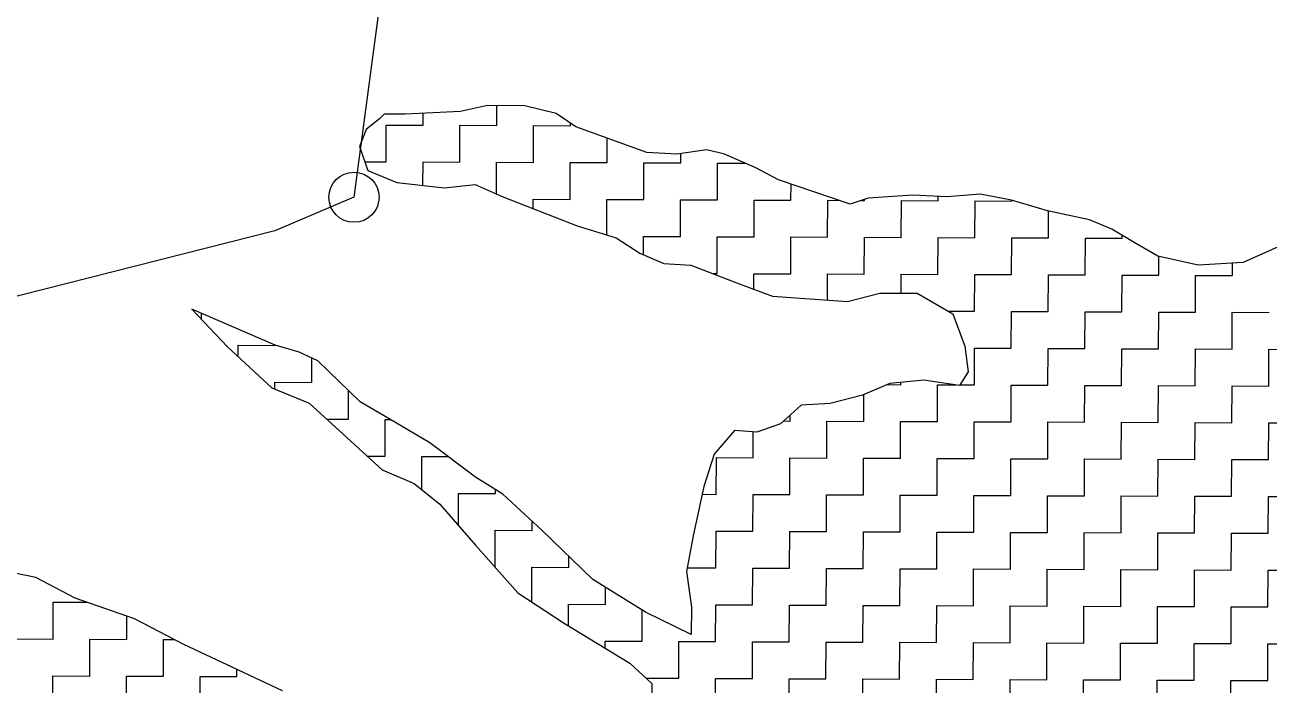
# Model space of a CAD drawing. Header units: metres. Extents: x 274536 to 279488, y 2074615 to 2078106.
# Drawn here: x 278700.9 to 278873.3, y 2076827.1 to 2076918.6 of the extents above; entities that cross this region are included whole.
import ezdxf

# ---------------------------------------------------------------- set-up
doc = ezdxf.new("R2010")
doc.units = ezdxf.units.M
doc.layers.add('POLY_HATCH', color=12, linetype='Continuous')
doc.layers.add('POLY_PARCEL', color=6, linetype='Continuous')

msp = doc.modelspace()

# ---------------------------------------------------------------- linework, layer by layer
msp.add_circle((278746.49, 2076894.7), 3.47)
at = {"layer": 'POLY_HATCH'}
for p, q in [((278765, 2076907.4), (278761.26, 2076906.59)), ((278770.18, 2076907.38), (278765, 2076907.4)), ((278774.52, 2076906.33), (278770.18, 2076907.38)), ((278750.07, 2076905.6), (278748.2, 2076904.08)), ((278750.69, 2076906.22), (278750.07, 2076905.6)), ((278753.59, 2076906.21), (278750.69, 2076906.22)), ((278761.26, 2076906.59), (278753.59, 2076906.21)), ((278777.21, 2076904.46), (278774.52, 2076906.33)), ((278748.2, 2076904.08), (278747.25, 2076901.72)), ((278787.07, 2076900.91), (278777.21, 2076904.46)), ((278747.25, 2076901.72), (278748.41, 2076898.42)), ((278791.22, 2076900.68), (278787.07, 2076900.91)), ((278795.36, 2076901.29), (278791.22, 2076900.68)), ((278797.85, 2076900.66), (278795.36, 2076901.29)), ((278802.19, 2076898.78), (278797.85, 2076900.66)), ((278805.3, 2076897.11), (278802.19, 2076898.78)), ((278748.41, 2076898.42), (278752.42, 2076896.75)), ((278815.23, 2076893.76), (278805.3, 2076897.11)), ((278752.42, 2076896.75), (278759.02, 2076896.02)), ((278759.02, 2076896.02), (278763.27, 2076896.48)), ((278763.27, 2076896.48), (278767.04, 2076894.81)), ((278833.27, 2076895.14), (278828.7, 2076894.74)), ((278837.61, 2076894.29), (278833.27, 2076895.14)), ((278767.04, 2076894.81), (278777.4, 2076890.76)), ((278817.72, 2076894.58), (278815.23, 2076893.76)), ((278823.94, 2076894.97), (278817.72, 2076894.58)), ((278828.7, 2076894.74), (278823.94, 2076894.97)), ((278842.58, 2076892.82), (278837.61, 2076894.29)), ((278848.38, 2076891.56), (278842.58, 2076892.82)), ((278777.4, 2076890.76), (278782.82, 2076889.09)), ((278851.48, 2076890.3), (278848.38, 2076891.56)), ((278854.59, 2076888.43), (278851.48, 2076890.3)), ((278782.82, 2076889.09), (278786.11, 2076886.96)), ((278857.89, 2076886.55), (278854.59, 2076888.43)), ((278878.01, 2076889.37), (278869.7, 2076885.68)), ((278786.11, 2076886.96), (278789.41, 2076885.53)), ((278863.48, 2076885.29), (278857.89, 2076886.55)), ((278789.41, 2076885.53), (278793.18, 2076885.28)), ((278793.18, 2076885.28), (278800.01, 2076882.66)), ((278869.7, 2076885.68), (278863.48, 2076885.29)), ((278800.01, 2076882.66), (278804.49, 2076880.99)), ((278814.87, 2076880.25), (278819.35, 2076881.41)), ((278819.35, 2076881.41), (278824.54, 2076881.39)), ((278824.54, 2076881.39), (278829.48, 2076878.54)), ((278804.49, 2076880.99), (278814.87, 2076880.25)), ((278735.58, 2076874.19), (278724.04, 2076879.18)), ((278724.04, 2076879.18), (278728.98, 2076873.98)), ((278829.48, 2076878.54), (278831.12, 2076874.05)), ((278728.98, 2076873.98), (278735.09, 2076868.29)), ((278738.88, 2076873.23), (278735.58, 2076874.19)), ((278741.47, 2076872.04), (278738.88, 2076873.23)), ((278831.12, 2076874.05), (278831.58, 2076870.51)), ((278747.35, 2076866.36), (278741.47, 2076872.04)), ((278825.44, 2076869.36), (278820.72, 2076868.91)), ((278830.39, 2076868.63), (278825.44, 2076869.36)), ((278831.58, 2076870.51), (278830.39, 2076868.63)), ((278735.09, 2076868.29), (278740.27, 2076866.15)), ((278820.72, 2076868.91), (278816.94, 2076867.27)), ((278740.27, 2076866.15), (278744.97, 2076861.89)), ((278751.35, 2076863.99), (278747.35, 2076866.36)), ((278808.44, 2076865.89), (278805.6, 2076863.31)), ((278812.45, 2076866.11), (278808.44, 2076865.89)), ((278816.94, 2076867.27), (278812.45, 2076866.11)), ((278757, 2076860.67), (278751.35, 2076863.99)), ((278799.23, 2076862.39), (278796.39, 2076859.1)), ((278802.29, 2076862.14), (278799.23, 2076862.39)), ((278805.6, 2076863.31), (278802.29, 2076862.14)), ((278744.97, 2076861.89), (278750.38, 2076856.92)), ((278763.35, 2076855.93), (278757, 2076860.67)), ((278796.39, 2076859.1), (278794.95, 2076854.62)), ((278750.38, 2076856.92), (278754.85, 2076855.02)), ((278767.11, 2076853.55), (278763.35, 2076855.93)), ((278754.85, 2076855.02), (278758.38, 2076852.17)), ((278794.95, 2076854.62), (278793.51, 2076847.79)), ((278758.38, 2076852.17), (278763.31, 2076846.5)), ((278772.52, 2076848.58), (278767.11, 2076853.55)), ((278779.57, 2076841.72), (278772.52, 2076848.58)), ((278793.51, 2076847.79), (278792.55, 2076842.85)), ((278763.31, 2076846.5), (278769.18, 2076839.87)), ((278702.43, 2076842.02), (278697.72, 2076842.98)), ((278707.85, 2076839.17), (278702.43, 2076842.02)), ((278786.87, 2076837.21), (278779.57, 2076841.72)), ((278792.55, 2076842.85), (278793.24, 2076837.89)), ((278716.09, 2076836.3), (278707.85, 2076839.17)), ((278769.18, 2076839.87), (278775.77, 2076835.6)), ((278793.22, 2076834.12), (278786.87, 2076837.21)), ((278793.24, 2076837.89), (278793.22, 2076834.12)), ((278722.92, 2076832.74), (278716.09, 2076836.3)), ((278775.77, 2076835.6), (278784.71, 2076830.15)), ((278736.58, 2076826.32), (278722.92, 2076832.74)), ((278784.71, 2076830.15), (278787.77, 2076827.31)), ((278787.77, 2076827.31), (278787.76, 2076824.24))]:
    msp.add_line(p, q, dxfattribs=at)
at = {"layer": 'POLY_HATCH', "linetype": 'Continuous'}
for p, q in [((278766.28, 2076904.65), (278766.29, 2076907.4)), ((278756.08, 2076904.69), (278756.08, 2076906.33)), ((278750.95, 2076899.61), (278750.97, 2076904.71)), ((278750.97, 2076904.71), (278756.08, 2076904.69)), ((278761.16, 2076899.57), (278761.18, 2076904.67)), ((278761.18, 2076904.67), (278766.28, 2076904.65)), ((278771.36, 2076899.53), (278771.38, 2076904.64)), ((278771.38, 2076904.64), (278776.48, 2076904.62)), ((278776.48, 2076904.62), (278776.48, 2076904.97)), ((278781.56, 2076899.5), (278781.57, 2076902.89)), ((278791.76, 2076899.46), (278791.76, 2076900.76)), ((278747.99, 2076899.62), (278750.95, 2076899.61)), ((278756.04, 2076896.35), (278756.06, 2076899.59)), ((278756.06, 2076899.59), (278761.16, 2076899.57)), ((278766.24, 2076895.16), (278766.26, 2076899.55)), ((278766.26, 2076899.55), (278771.36, 2076899.53)), ((278776.44, 2076894.41), (278776.46, 2076899.52)), ((278776.46, 2076899.52), (278781.56, 2076899.5)), ((278786.64, 2076894.38), (278786.66, 2076899.48)), ((278786.66, 2076899.48), (278791.76, 2076899.46)), ((278796.84, 2076894.34), (278796.86, 2076899.44)), ((278796.86, 2076899.44), (278800.71, 2076899.42)), ((278807.04, 2076894.3), (278807.05, 2076896.52)), ((278771.33, 2076893.13), (278771.34, 2076894.43)), ((278771.34, 2076894.43), (278776.44, 2076894.41)), ((278781.52, 2076889.49), (278781.54, 2076894.39)), ((278781.54, 2076894.39), (278786.64, 2076894.38)), ((278791.72, 2076889.25), (278791.74, 2076894.36)), ((278791.74, 2076894.36), (278796.84, 2076894.34)), ((278801.92, 2076889.22), (278801.94, 2076894.32)), ((278801.94, 2076894.32), (278807.04, 2076894.3)), ((278812.12, 2076889.18), (278812.14, 2076894.28)), ((278812.14, 2076894.28), (278813.71, 2076894.27)), ((278816.76, 2076894.26), (278817.24, 2076894.26)), ((278817.24, 2076894.26), (278817.24, 2076894.42)), ((278822.32, 2076889.14), (278822.34, 2076894.24)), ((278822.34, 2076894.24), (278827.44, 2076894.22)), ((278827.44, 2076894.22), (278827.45, 2076894.8)), ((278832.52, 2076889.1), (278832.54, 2076894.2)), ((278832.54, 2076894.2), (278837.64, 2076894.18)), ((278837.64, 2076894.18), (278837.65, 2076894.28)), ((278842.73, 2076889.06), (278842.74, 2076892.79)), ((278786.61, 2076886.74), (278786.62, 2076889.27)), ((278786.62, 2076889.27), (278791.72, 2076889.25)), ((278796.8, 2076884.13), (278796.82, 2076889.24)), ((278796.82, 2076889.24), (278801.92, 2076889.22)), ((278807, 2076884.1), (278807.02, 2076889.2)), ((278807.02, 2076889.2), (278812.12, 2076889.18)), ((278817.2, 2076884.06), (278817.22, 2076889.16)), ((278817.22, 2076889.16), (278822.32, 2076889.14)), ((278827.4, 2076884.02), (278827.42, 2076889.12)), ((278827.42, 2076889.12), (278832.52, 2076889.1)), ((278837.61, 2076883.98), (278837.63, 2076889.08)), ((278837.63, 2076889.08), (278842.73, 2076889.06)), ((278847.81, 2076883.94), (278847.83, 2076889.04)), ((278847.83, 2076889.04), (278852.93, 2076889.02)), ((278852.93, 2076889.02), (278852.93, 2076889.43)), ((278858.01, 2076883.9), (278858.02, 2076886.52)), ((278868.21, 2076883.86), (278868.22, 2076885.58)), ((278796.16, 2076884.14), (278796.8, 2076884.13)), ((278801.89, 2076881.96), (278801.9, 2076884.11)), ((278801.9, 2076884.11), (278807, 2076884.1)), ((278812.09, 2076880.45), (278812.1, 2076884.08)), ((278812.1, 2076884.08), (278817.2, 2076884.06)), ((278822.29, 2076881.4), (278822.3, 2076884.04)), ((278822.3, 2076884.04), (278827.4, 2076884.02)), ((278832.49, 2076878.9), (278832.5, 2076884)), ((278832.5, 2076884), (278837.61, 2076883.98)), ((278842.69, 2076878.86), (278842.71, 2076883.96)), ((278842.71, 2076883.96), (278847.81, 2076883.94)), ((278852.89, 2076878.82), (278852.91, 2076883.92)), ((278852.91, 2076883.92), (278858.01, 2076883.9)), ((278863.09, 2076878.78), (278863.11, 2076883.88)), ((278863.11, 2076883.88), (278868.21, 2076883.86)), ((278725.37, 2076877.78), (278725.37, 2076878.61)), ((278828.84, 2076878.91), (278832.49, 2076878.9)), ((278837.57, 2076873.78), (278837.59, 2076878.88)), ((278837.59, 2076878.88), (278842.69, 2076878.86)), ((278847.77, 2076873.74), (278847.79, 2076878.84)), ((278847.79, 2076878.84), (278852.89, 2076878.82)), ((278857.97, 2076873.7), (278857.99, 2076878.8)), ((278857.99, 2076878.8), (278863.09, 2076878.78)), ((278868.17, 2076873.66), (278868.19, 2076878.76)), ((278868.19, 2076878.76), (278873.29, 2076878.74)), ((278730.45, 2076874.19), (278735.55, 2076874.17)), ((278730.45, 2076872.61), (278730.45, 2076874.19)), ((278735.55, 2076874.17), (278735.55, 2076874.2)), ((278832.45, 2076868.7), (278832.47, 2076873.8)), ((278832.47, 2076873.8), (278837.57, 2076873.78)), ((278842.65, 2076868.66), (278842.67, 2076873.76)), ((278842.67, 2076873.76), (278847.77, 2076873.74)), ((278852.85, 2076868.62), (278852.87, 2076873.72)), ((278852.87, 2076873.72), (278857.97, 2076873.7)), ((278863.05, 2076868.58), (278863.07, 2076873.68)), ((278863.07, 2076873.68), (278868.17, 2076873.66)), ((278873.25, 2076868.54), (278873.27, 2076873.64)), ((278873.27, 2076873.64), (278878.37, 2076873.62)), ((278740.64, 2076869.05), (278740.65, 2076872.42)), ((278735.53, 2076868.11), (278735.54, 2076869.07)), ((278735.54, 2076869.07), (278740.64, 2076869.05)), ((278745.72, 2076863.93), (278745.73, 2076867.92)), ((278820.34, 2076868.74), (278822.24, 2076868.73)), ((278822.24, 2076868.73), (278822.25, 2076869.05)), ((278827.33, 2076863.61), (278827.35, 2076868.71)), ((278827.35, 2076868.71), (278829.9, 2076868.71)), ((278830.43, 2076868.7), (278832.45, 2076868.7)), ((278837.53, 2076863.58), (278837.55, 2076868.68)), ((278837.55, 2076868.68), (278842.65, 2076868.66)), ((278847.73, 2076863.54), (278847.75, 2076868.64)), ((278847.75, 2076868.64), (278852.85, 2076868.62)), ((278857.93, 2076863.5), (278857.95, 2076868.6)), ((278857.95, 2076868.6), (278863.05, 2076868.58)), ((278868.13, 2076863.46), (278868.15, 2076868.56)), ((278868.15, 2076868.56), (278873.25, 2076868.54)), ((278817.12, 2076863.65), (278817.14, 2076867.36)), ((278806.92, 2076863.69), (278806.93, 2076864.51)), ((278742.71, 2076863.94), (278745.72, 2076863.93)), ((278750.8, 2076858.81), (278750.82, 2076863.91)), ((278750.82, 2076863.91), (278751.49, 2076863.91)), ((278806.03, 2076863.7), (278806.92, 2076863.69)), ((278812, 2076858.57), (278812.02, 2076863.67)), ((278812.02, 2076863.67), (278817.12, 2076863.65)), ((278822.21, 2076858.53), (278822.23, 2076863.63)), ((278822.23, 2076863.63), (278827.33, 2076863.61)), ((278832.41, 2076858.49), (278832.43, 2076863.59)), ((278832.43, 2076863.59), (278837.53, 2076863.58)), ((278842.61, 2076858.45), (278842.63, 2076863.56)), ((278842.63, 2076863.56), (278847.73, 2076863.54)), ((278852.81, 2076858.42), (278852.83, 2076863.52)), ((278852.83, 2076863.52), (278857.93, 2076863.5)), ((278863.01, 2076858.38), (278863.03, 2076863.48)), ((278863.03, 2076863.48), (278868.13, 2076863.46)), ((278873.21, 2076858.34), (278873.23, 2076863.44)), ((278873.23, 2076863.44), (278878.33, 2076863.42)), ((278801.8, 2076858.61), (278801.82, 2076862.18)), ((278748.31, 2076858.82), (278750.8, 2076858.81)), ((278755.88, 2076854.19), (278755.9, 2076858.79)), ((278755.9, 2076858.79), (278759.53, 2076858.78)), ((278796.68, 2076853.53), (278796.7, 2076858.63)), ((278796.7, 2076858.63), (278801.8, 2076858.61)), ((278806.88, 2076853.49), (278806.9, 2076858.59)), ((278806.9, 2076858.59), (278812, 2076858.57)), ((278817.09, 2076853.45), (278817.1, 2076858.55)), ((278817.1, 2076858.55), (278822.21, 2076858.53)), ((278827.29, 2076853.41), (278827.31, 2076858.51)), ((278827.31, 2076858.51), (278832.41, 2076858.49)), ((278837.49, 2076853.37), (278837.51, 2076858.47)), ((278837.51, 2076858.47), (278842.61, 2076858.45)), ((278847.69, 2076853.33), (278847.71, 2076858.44)), ((278847.71, 2076858.44), (278852.81, 2076858.42)), ((278857.89, 2076853.3), (278857.91, 2076858.4)), ((278857.91, 2076858.4), (278863.01, 2076858.38)), ((278868.09, 2076853.26), (278868.11, 2076858.36)), ((278868.11, 2076858.36), (278873.21, 2076858.34)), ((278766.08, 2076853.65), (278766.08, 2076854.2)), ((278760.96, 2076849.2), (278760.98, 2076853.67)), ((278760.98, 2076853.67), (278766.08, 2076853.65)), ((278794.72, 2076853.54), (278796.68, 2076853.53)), ((278801.76, 2076848.41), (278801.78, 2076853.51)), ((278801.78, 2076853.51), (278806.88, 2076853.49)), ((278811.96, 2076848.37), (278811.98, 2076853.47)), ((278811.98, 2076853.47), (278817.09, 2076853.45)), ((278822.17, 2076848.33), (278822.19, 2076853.43)), ((278822.19, 2076853.43), (278827.29, 2076853.41)), ((278832.37, 2076848.29), (278832.39, 2076853.39)), ((278832.39, 2076853.39), (278837.49, 2076853.37)), ((278842.57, 2076848.25), (278842.59, 2076853.35)), ((278842.59, 2076853.35), (278847.69, 2076853.33)), ((278852.77, 2076848.21), (278852.79, 2076853.31)), ((278852.79, 2076853.31), (278857.89, 2076853.3)), ((278862.97, 2076848.18), (278862.99, 2076853.28)), ((278862.99, 2076853.28), (278868.09, 2076853.26)), ((278873.17, 2076848.14), (278873.19, 2076853.24)), ((278873.19, 2076853.24), (278878.29, 2076853.22)), ((278766.04, 2076843.45), (278766.06, 2076848.55)), ((278766.06, 2076848.55), (278771.16, 2076848.53)), ((278771.16, 2076848.53), (278771.17, 2076849.83)), ((278796.64, 2076843.33), (278796.66, 2076848.43)), ((278796.66, 2076848.43), (278801.76, 2076848.41)), ((278806.84, 2076843.29), (278806.86, 2076848.39)), ((278806.86, 2076848.39), (278811.96, 2076848.37)), ((278817.05, 2076843.25), (278817.07, 2076848.35)), ((278817.07, 2076848.35), (278822.17, 2076848.33)), ((278827.25, 2076843.21), (278827.27, 2076848.31)), ((278827.27, 2076848.31), (278832.37, 2076848.29)), ((278837.45, 2076843.17), (278837.47, 2076848.27)), ((278837.47, 2076848.27), (278842.57, 2076848.25)), ((278847.65, 2076843.13), (278847.67, 2076848.23)), ((278847.67, 2076848.23), (278852.77, 2076848.21)), ((278857.85, 2076843.09), (278857.87, 2076848.19)), ((278857.87, 2076848.19), (278862.97, 2076848.18)), ((278868.05, 2076843.05), (278868.07, 2076848.16)), ((278868.07, 2076848.16), (278873.17, 2076848.14)), ((278766.01, 2076843.45), (278766.04, 2076843.45)), ((278771.12, 2076838.62), (278771.14, 2076843.43)), ((278771.14, 2076843.43), (278776.24, 2076843.41)), ((278776.24, 2076843.41), (278776.25, 2076844.95)), ((278792.65, 2076843.35), (278796.64, 2076843.33)), ((278801.72, 2076838.21), (278801.74, 2076843.31)), ((278801.74, 2076843.31), (278806.84, 2076843.29)), ((278811.93, 2076838.17), (278811.95, 2076843.27)), ((278811.95, 2076843.27), (278817.05, 2076843.25)), ((278822.13, 2076838.13), (278822.15, 2076843.23)), ((278822.15, 2076843.23), (278827.25, 2076843.21)), ((278832.33, 2076838.09), (278832.35, 2076843.19)), ((278832.35, 2076843.19), (278837.45, 2076843.17)), ((278842.53, 2076838.05), (278842.55, 2076843.15)), ((278842.55, 2076843.15), (278847.65, 2076843.13)), ((278852.73, 2076838.01), (278852.75, 2076843.11)), ((278852.75, 2076843.11), (278857.85, 2076843.09)), ((278862.93, 2076837.97), (278862.95, 2076843.07)), ((278862.95, 2076843.07), (278868.05, 2076843.05)), ((278873.13, 2076837.93), (278873.15, 2076843.04)), ((278873.15, 2076843.04), (278878.25, 2076843.02)), ((278781.32, 2076838.29), (278781.33, 2076840.63)), ((278704.79, 2076833.48), (278704.81, 2076838.58)), ((278704.81, 2076838.58), (278709.58, 2076838.57)), ((278776.21, 2076835.34), (278776.22, 2076838.31)), ((278776.22, 2076838.31), (278781.32, 2076838.29)), ((278796.6, 2076833.13), (278796.62, 2076838.23)), ((278796.62, 2076838.23), (278801.72, 2076838.21)), ((278806.81, 2076833.09), (278806.83, 2076838.19)), ((278806.83, 2076838.19), (278811.93, 2076838.17)), ((278715, 2076833.44), (278715.01, 2076836.68)), ((278786.4, 2076833.17), (278786.42, 2076837.49)), ((278817.01, 2076833.05), (278817.03, 2076838.15)), ((278817.03, 2076838.15), (278822.13, 2076838.13)), ((278827.21, 2076833.01), (278827.23, 2076838.11)), ((278827.23, 2076838.11), (278832.33, 2076838.09)), ((278837.41, 2076832.97), (278837.43, 2076838.07)), ((278837.43, 2076838.07), (278842.53, 2076838.05)), ((278847.61, 2076832.93), (278847.63, 2076838.03)), ((278847.63, 2076838.03), (278852.73, 2076838.01)), ((278857.81, 2076832.89), (278857.83, 2076837.99)), ((278857.83, 2076837.99), (278862.93, 2076837.97)), ((278868.01, 2076832.85), (278868.03, 2076837.95)), ((278868.03, 2076837.95), (278873.13, 2076837.93)), ((278699.69, 2076833.5), (278704.79, 2076833.48)), ((278709.87, 2076828.36), (278709.89, 2076833.46)), ((278709.89, 2076833.46), (278715, 2076833.44)), ((278720.08, 2076828.32), (278720.1, 2076833.42)), ((278720.1, 2076833.42), (278721.63, 2076833.42)), ((278781.3, 2076833.19), (278786.4, 2076833.17)), ((278781.3, 2076832.23), (278781.3, 2076833.19)), ((278791.48, 2076828.05), (278791.5, 2076833.15)), ((278791.5, 2076833.15), (278796.6, 2076833.13)), ((278801.69, 2076828.01), (278801.7, 2076833.11)), ((278801.7, 2076833.11), (278806.81, 2076833.09)), ((278811.89, 2076827.97), (278811.91, 2076833.07)), ((278811.91, 2076833.07), (278817.01, 2076833.05)), ((278822.09, 2076827.93), (278822.11, 2076833.03)), ((278822.11, 2076833.03), (278827.21, 2076833.01)), ((278832.29, 2076827.89), (278832.31, 2076832.99)), ((278832.31, 2076832.99), (278837.41, 2076832.97)), ((278842.49, 2076827.85), (278842.51, 2076832.95)), ((278842.51, 2076832.95), (278847.61, 2076832.93)), ((278852.69, 2076827.81), (278852.71, 2076832.91)), ((278852.71, 2076832.91), (278857.81, 2076832.89)), ((278862.89, 2076827.77), (278862.91, 2076832.87)), ((278862.91, 2076832.87), (278868.01, 2076832.85)), ((278873.09, 2076827.73), (278873.11, 2076832.83)), ((278873.11, 2076832.83), (278878.21, 2076832.81)), ((278704.75, 2076823.28), (278704.77, 2076828.38)), ((278704.77, 2076828.38), (278709.87, 2076828.36)), ((278714.96, 2076823.24), (278714.98, 2076828.34)), ((278714.98, 2076828.34), (278720.08, 2076828.32)), ((278725.16, 2076823.2), (278725.18, 2076828.3)), ((278725.18, 2076828.3), (278730.28, 2076828.28)), ((278730.28, 2076828.28), (278730.28, 2076829.28)), ((278786.95, 2076828.07), (278791.48, 2076828.05)), ((278796.56, 2076822.93), (278796.58, 2076828.03)), ((278796.58, 2076828.03), (278801.69, 2076828.01)), ((278806.77, 2076822.89), (278806.79, 2076827.99)), ((278806.79, 2076827.99), (278811.89, 2076827.97)), ((278816.97, 2076822.85), (278816.99, 2076827.95)), ((278816.99, 2076827.95), (278822.09, 2076827.93)), ((278827.17, 2076822.81), (278827.19, 2076827.91)), ((278827.19, 2076827.91), (278832.29, 2076827.89)), ((278837.37, 2076822.77), (278837.39, 2076827.87)), ((278837.39, 2076827.87), (278842.49, 2076827.85)), ((278847.57, 2076822.73), (278847.59, 2076827.83)), ((278847.59, 2076827.83), (278852.69, 2076827.81)), ((278857.77, 2076822.69), (278857.79, 2076827.79)), ((278857.79, 2076827.79), (278862.89, 2076827.77)), ((278867.97, 2076822.65), (278867.99, 2076827.75)), ((278867.99, 2076827.75), (278873.09, 2076827.73))]:
    msp.add_line(p, q, dxfattribs=at)
at = {"layer": 'POLY_PARCEL'}
for p, q in [((278766.83, 2077047.34), (278746.49, 2076894.7)), ((278746.49, 2076894.7), (278735.54, 2076890.06)), ((278735.54, 2076890.06), (278616.91, 2076859.98))]:
    msp.add_line(p, q, dxfattribs=at)

doc.saveas('drawing.dxf')
